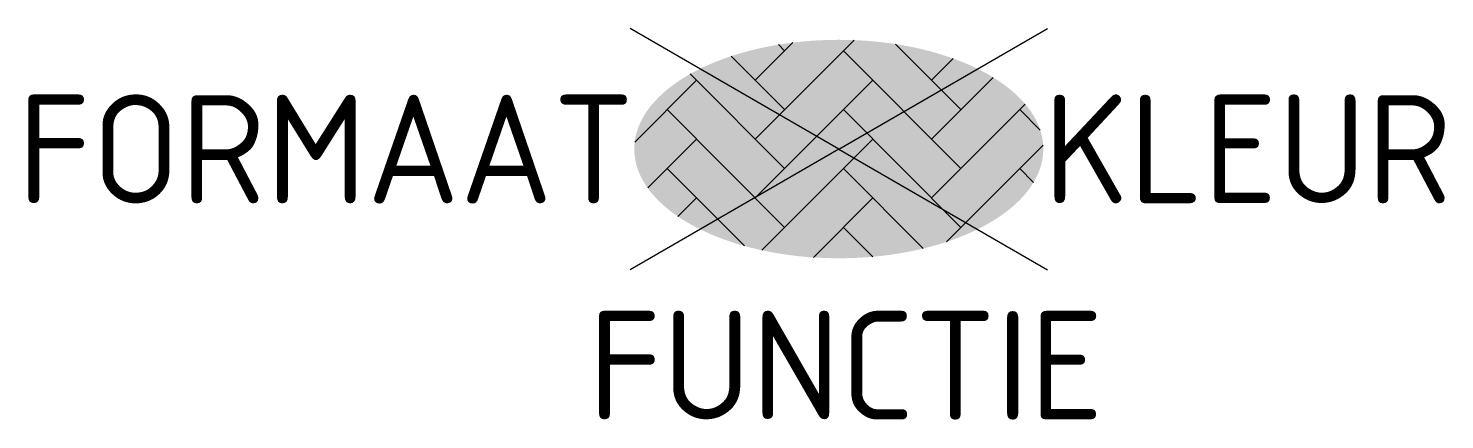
# Model space of a CAD drawing. Extents: x -13.5 to 10.1, y -4.5 to 2.
import ezdxf
from ezdxf.enums import TextEntityAlignment as Align

# ---------------------------------------------------------------- set-up
doc = ezdxf.new("R2010")
doc.units = 0
doc.styles.add('NLCS-ISO', font='NLCS-ISO.ttf')

msp = doc.modelspace()

# ---------------------------------------------------------------- hatches: boundary and pattern name
h = msp.add_hatch(color=254)
edge = h.paths.add_edge_path()
edge.add_ellipse((0, 0), major_axis=(3.395, 0), ratio=0.533267, start_angle=0, end_angle=360)

# ---------------------------------------------------------------- linework, layer by layer
for p, q in [((0, 0), (-3.464, 2)), ((0, 0), (3.464, 2)), ((-1.387, 0.165), (0.253, 1.805)), ((-1.387, 1.141), (-0.764, 1.764)), ((-1, 1.73), (-0.899, 1.629)), ((0.942, 1.739), (2.028, 0.653)), ((-1.786, 1.54), (-0.899, 0.653)), ((0.077, 1.629), (2.028, -0.323)), ((1.54, 1.141), (1.9, 1.5)), ((-2.466, 1.244), (-0.899, -0.323)), ((1.54, 0.165), (2.563, 1.187)), ((-3.388, 0.116), (-2.363, 1.141)), ((-1.387, -0.811), (0.565, 1.141)), ((1.54, -0.811), (3.095, 0.744)), ((-2.851, 0.653), (-0.899, -1.299)), ((0.077, 0.653), (2.028, -1.299)), ((3.004, 0.653), (3.344, 0.313)), ((0, 0), (-3.464, -2)), ((-3.172, -0.645), (-2.363, 0.165)), ((-1.278, -1.677), (0.565, 0.165)), ((0, 0), (3.464, -2)), ((1.788, -1.539), (3.393, 0.066)), ((-2.851, -0.323), (-1.568, -1.606)), ((0.077, -0.323), (1.402, -1.649)), ((3.004, -0.323), (3.233, -0.552)), ((-2.67, -1.118), (-2.363, -0.811)), ((-0.421, -1.796), (0.565, -0.811)), ((0.077, -1.299), (0.563, -1.785))]:
    msp.add_line(p, q)

# ---------------------------------------------------------------- texts
at = {"style": 'NLCS-ISO'}
msp.add_attdef('FORMAAT', text='DF', height=1.8, dxfattribs=at).set_placement((-3.395, 0), align=Align.MIDDLE_RIGHT)
msp.add_attdef('KLEUR', text='G', height=1.8, dxfattribs=at).set_placement((3.395, 0), align=Align.MIDDLE_LEFT)
at = {"style": 'NLCS-ISO', "flags": 1}
msp.add_attdef('FUNCTIE', text='', height=1.8, dxfattribs=at).set_placement((0.116, -3.585), align=Align.MIDDLE_CENTER)

doc.saveas('drawing.dxf')
